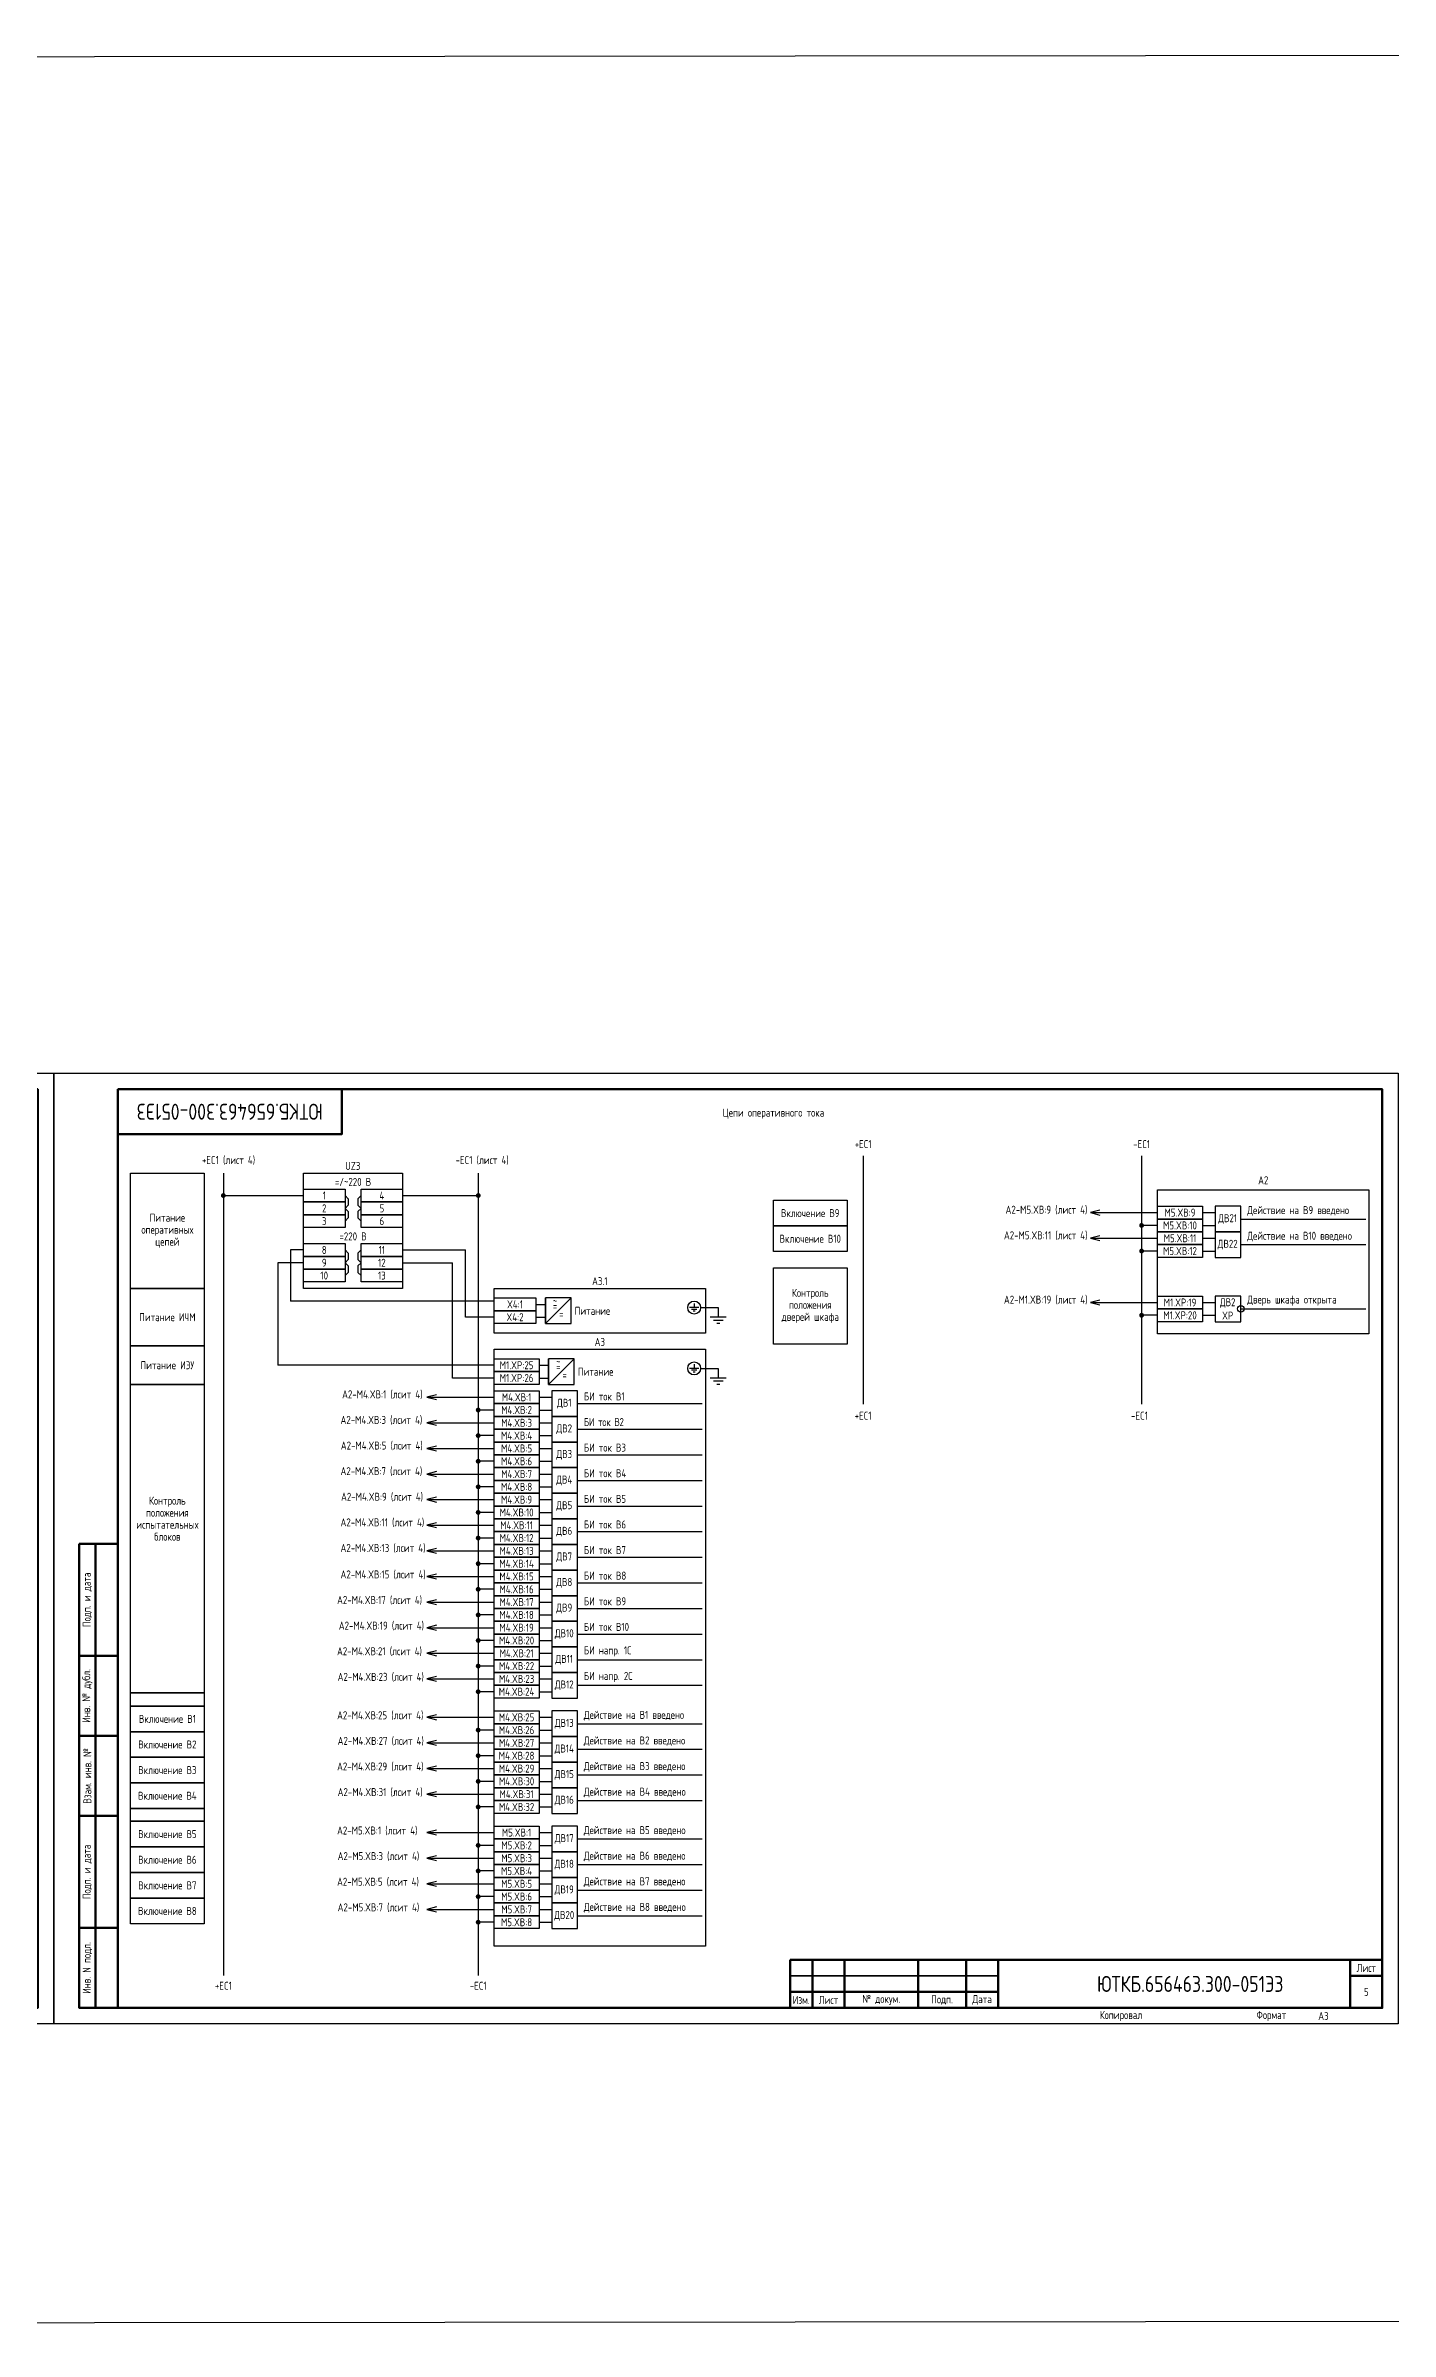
# Model space of a CAD drawing. Header units: millimetres. Extents: x -1043 to 5194, y -96 to 618.
# Drawn here: x 1678 to 2098, y -96 to 618 of the extents above; entities that cross this region are included whole.
import ezdxf

# ---------------------------------------------------------------- set-up
doc = ezdxf.new("R2010")
doc.units = ezdxf.units.MM
doc.styles.add('Gost_type_A', font='GOST_A.TTF')

# ---------------------------------------------------------------- blocks, each defined once
blk = doc.blocks.new('Формат_А3')
blk.add_lwpolyline([(-420, 297), (0, 297), (0, 0), (-420, 0)], close=True)
at = {"lineweight": 50}
blk.add_lwpolyline([(-400, 292), (-5, 292), (-5, 5), (-400, 5)], close=True, dxfattribs=at)
blk = doc.blocks.new('Штамп угловой верхний')
at = {"lineweight": 50}
blk.add_lwpolyline([(0, 0), (70, 0), (70, -14), (0, -14)], close=True, dxfattribs=at)
blk = doc.blocks.new('Штамп левый нижний')
at = {"lineweight": 50}
for points in [[(-12, 145), (-7, 145), (-7, 110), (-12, 110)], [(-7, 145), (0, 145), (0, 110), (-7, 110)], [(-12, 110), (-7, 110), (-7, 85), (-12, 85)], [(-7, 110), (0, 110), (0, 85), (-7, 85)], [(-12, 85), (-7, 85), (-7, 60), (-12, 60)], [(-7, 85), (0, 85), (0, 60), (-7, 60)], [(-12, 60), (-7, 60), (-7, 25), (-12, 25)], [(-7, 60), (0, 60), (0, 25), (-7, 25)], [(-12, 25), (-7, 25), (-7, 0), (-12, 0)], [(-7, 25), (0, 25), (0, 0), (-7, 0)]]:
    blk.add_lwpolyline(points, close=True, dxfattribs=at)
at = {"char_height": 2.5, "attachment_point": 5, "rotation": 90, "style": 'Gost_type_A'}
for s, insert, width in [('Подп. и дата', (-9.5, 127.5), 35), ('Инв. № дубл.', (-9.5, 97.5), 25), ('Взам. инв. №', (-9.5, 72.5), 25), ('Подп. и дата', (-9.5, 42.5), 35), ('Инв. N подл.', (-9.5, 12.5), 25)]:
    blk.add_mtext(s, dxfattribs=dict(at, insert=insert, width=width))
blk = doc.blocks.new('Штамп малый нижний')
at = {"lineweight": 50}
for points in [[(-185, 15), (-178, 15), (-178, 5), (-185, 5)], [(-178, 15), (-168, 15), (-168, 5), (-178, 5)], [(-168, 15), (-145, 15), (-145, 5), (-168, 5)], [(-145, 15), (-130, 15), (-130, 5), (-145, 5)], [(-130, 15), (-120, 15), (-120, 5), (-130, 5)], [(-120, 15), (-10, 15), (-10, 0), (-120, 0)], [(-10, 15), (0, 15), (0, 10), (-10, 10)], [(-10, 10), (0, 10), (0, 0), (-10, 0)], [(-185, 5), (-178, 5), (-178, 0), (-185, 0)], [(-178, 5), (-168, 5), (-168, 0), (-178, 0)], [(-168, 5), (-145, 5), (-145, 0), (-168, 0)], [(-145, 5), (-130, 5), (-130, 0), (-145, 0)], [(-130, 5), (-120, 5), (-120, 0), (-130, 0)]]:
    blk.add_lwpolyline(points, close=True, dxfattribs=at)
for points in [[(-185, 15), (-178, 15), (-178, 10), (-185, 10)], [(-178, 15), (-168, 15), (-168, 10), (-178, 10)], [(-168, 15), (-145, 15), (-145, 10), (-168, 10)], [(-145, 15), (-130, 15), (-130, 10), (-145, 10)], [(-130, 15), (-120, 15), (-120, 10), (-130, 10)], [(-185, 10), (-178, 10), (-178, 5), (-185, 5)], [(-178, 10), (-168, 10), (-168, 5), (-178, 5)], [(-168, 10), (-145, 10), (-145, 5), (-168, 5)], [(-145, 10), (-130, 10), (-130, 5), (-145, 5)], [(-130, 10), (-120, 10), (-120, 5), (-130, 5)]]:
    blk.add_lwpolyline(points, close=True)
at = {"char_height": 2.5, "style": 'Gost_type_A'}
for s, insert, width, attachment_point in [('Лист', (-5, 12.5), 10, 5), ('Изм.', (-181.5, 2.5), 7, 5), ('Лист', (-173, 2.5), 10, 5), ('№ докум.', (-156.5, 2.5), 23, 5), ('Подп.', (-137.5, 2.5), 15, 5), ('Дата', (-125, 2.5), 10, 5), ('Копировал', (-75, -2.53), 13.1202, 6), ('Формат', (-30, -2.53), 13.1202, 6)]:
    blk.add_mtext(s, dxfattribs=dict(at, insert=insert, width=width, attachment_point=attachment_point))
blk = doc.blocks.new('POINT')
at = {"const_width": 0.75}
blk.add_lwpolyline([(-0.375, 0, 1), (0.375, 0, 1)], format="xyb", close=True, dxfattribs=at)

msp = doc.modelspace()

# ---------------------------------------------------------------- linework, layer by layer
for p, q in [((1733, 265.8), (1733, 15.11)), ((1812.59, 265.8), (1812.59, 15.11)), ((1932.83, 271.19), (1932.83, 193.61)), ((2019.82, 271.19), (2019.82, 193.61)), ((1732.98, 258.8), (1758, 258.8)), ((1789, 258.8), (1812.61, 258.8)), ((2003.82, 253.47), (2024.82, 253.47)), ((2038.82, 253.47), (2042.82, 253.47)), ((2050.82, 251.47), (2089.82, 251.47)), ((2003.82, 245.47), (2024.82, 245.47)), ((2024.82, 249.47), (2019.82, 249.47)), ((2038.82, 249.47), (2042.82, 249.47)), ((2038.82, 245.47), (2042.82, 245.47)), ((2050.82, 243.47), (2089.82, 243.47)), ((1750, 237.8), (1750, 205.8)), ((1758, 237.8), (1750, 237.8)), ((1758, 241.8), (1754, 241.8)), ((1754, 241.8), (1754, 225.8)), ((1789, 241.8), (1808.59, 241.8)), ((1789, 237.8), (1804.59, 237.8)), ((1804.59, 201.8), (1804.59, 237.8)), ((1808.59, 220.8), (1808.59, 241.8)), ((2024.82, 241.47), (2019.82, 241.47)), ((2038.82, 241.47), (2042.82, 241.47)), ((1817.59, 225.8), (1754, 225.8)), ((1833.59, 218.8), (1833.59, 226.8)), ((1833.59, 218.8), (1841.59, 226.8)), ((1882.08, 223.8), (1887.59, 223.8)), ((2003.82, 225.39), (2024.82, 225.39)), ((2024.82, 221.39), (2019.82, 221.39)), ((2038.82, 225.39), (2042.82, 225.39)), ((2038.82, 221.39), (2042.82, 221.39)), ((2050.82, 223.39), (2089.82, 223.39)), ((1817.59, 220.8), (1808.59, 220.8)), ((1834.59, 199.8), (1834.59, 207.8)), ((1834.59, 199.8), (1842.59, 207.8)), ((1817.59, 205.8), (1750, 205.8)), ((1817.59, 201.8), (1804.59, 201.8)), ((1882.08, 204.8), (1887.59, 204.8)), ((1796.59, 195.8), (1817.59, 195.8)), ((1831.59, 195.8), (1835.59, 195.8)), ((1843.59, 193.8), (1882.59, 193.8)), ((1796.59, 187.8), (1817.59, 187.8)), ((1817.59, 191.8), (1812.59, 191.8)), ((1831.59, 191.8), (1835.59, 191.8)), ((1831.59, 187.8), (1835.59, 187.8)), ((1843.59, 185.8), (1882.59, 185.8)), ((1796.59, 179.8), (1817.59, 179.8)), ((1817.59, 183.8), (1812.59, 183.8)), ((1831.59, 183.8), (1835.59, 183.8)), ((1831.59, 179.8), (1835.59, 179.8)), ((1796.59, 171.8), (1817.59, 171.8)), ((1817.59, 175.8), (1812.59, 175.8)), ((1831.59, 175.8), (1835.59, 175.8)), ((1831.59, 171.8), (1835.59, 171.8)), ((1843.59, 177.8), (1882.59, 177.8)), ((1817.59, 167.8), (1812.59, 167.8)), ((1831.59, 167.8), (1835.59, 167.8)), ((1843.59, 169.8), (1882.59, 169.8)), ((1796.59, 163.8), (1817.59, 163.8)), ((1817.59, 159.8), (1812.59, 159.8)), ((1831.59, 163.8), (1835.59, 163.8)), ((1831.59, 159.8), (1835.59, 159.8)), ((1843.59, 161.8), (1882.59, 161.8)), ((1796.59, 155.8), (1817.59, 155.8)), ((1817.59, 151.8), (1812.59, 151.8)), ((1831.59, 155.8), (1835.59, 155.8)), ((1831.59, 151.8), (1835.59, 151.8)), ((1843.59, 153.8), (1882.59, 153.8)), ((1796.59, 147.8), (1817.59, 147.8)), ((1817.59, 143.8), (1812.59, 143.8)), ((1831.59, 147.8), (1835.59, 147.8)), ((1831.59, 143.8), (1835.59, 143.8)), ((1843.59, 145.8), (1882.59, 145.8)), ((1796.59, 139.8), (1817.59, 139.8)), ((1817.59, 135.8), (1812.59, 135.8)), ((1831.59, 139.8), (1835.59, 139.8)), ((1831.59, 135.8), (1835.59, 135.8)), ((1843.59, 137.8), (1882.59, 137.8)), ((1796.59, 131.8), (1817.59, 131.8)), ((1831.59, 131.8), (1835.59, 131.8)), ((1843.59, 129.8), (1882.59, 129.8)), ((1796.59, 123.8), (1817.59, 123.8)), ((1817.59, 127.8), (1812.59, 127.8)), ((1831.59, 127.8), (1835.59, 127.8)), ((1831.59, 123.8), (1835.59, 123.8)), ((1843.59, 121.8), (1882.59, 121.8)), ((1796.59, 115.8), (1817.59, 115.8)), ((1817.59, 119.8), (1812.59, 119.8)), ((1831.59, 119.8), (1835.59, 119.8)), ((1831.59, 115.8), (1835.59, 115.8)), ((1796.59, 107.8), (1817.59, 107.8)), ((1817.59, 111.8), (1812.59, 111.8)), ((1831.59, 111.8), (1835.59, 111.8)), ((1831.59, 107.8), (1835.59, 107.8)), ((1843.59, 113.8), (1882.59, 113.8)), ((1817.59, 103.8), (1812.59, 103.8)), ((1831.59, 103.8), (1835.59, 103.8)), ((1843.59, 105.8), (1882.59, 105.8)), ((1796.59, 95.8), (1817.59, 95.8)), ((1831.59, 95.8), (1835.59, 95.8)), ((1843.59, 93.8), (1882.59, 93.8)), ((1796.59, 87.8), (1817.59, 87.8)), ((1817.59, 91.8), (1812.59, 91.8)), ((1831.59, 91.8), (1835.59, 91.8)), ((1831.59, 87.8), (1835.59, 87.8)), ((1843.59, 85.8), (1882.59, 85.8)), ((1796.59, 79.8), (1817.59, 79.8)), ((1817.59, 83.8), (1812.59, 83.8)), ((1831.59, 83.8), (1835.59, 83.8)), ((1831.59, 79.8), (1835.59, 79.8)), ((1796.59, 71.8), (1817.59, 71.8)), ((1817.59, 75.8), (1812.59, 75.8)), ((1831.59, 75.8), (1835.59, 75.8)), ((1831.59, 71.8), (1835.59, 71.8)), ((1843.59, 77.8), (1882.59, 77.8)), ((1817.59, 67.8), (1812.59, 67.8)), ((1831.59, 67.8), (1835.59, 67.8)), ((1843.59, 69.8), (1882.59, 69.8)), ((1796.59, 59.8), (1817.59, 59.8)), ((1831.59, 59.8), (1835.59, 59.8)), ((1843.59, 57.8), (1882.59, 57.8)), ((1796.59, 51.8), (1817.59, 51.8)), ((1817.59, 55.8), (1812.59, 55.8)), ((1831.59, 55.8), (1835.59, 55.8)), ((1831.59, 51.8), (1835.59, 51.8)), ((1796.59, 43.8), (1817.59, 43.8)), ((1817.59, 47.8), (1812.59, 47.8)), ((1831.59, 47.8), (1835.59, 47.8)), ((1831.59, 43.8), (1835.59, 43.8)), ((1843.59, 49.8), (1882.59, 49.8)), ((1796.59, 35.8), (1817.59, 35.8)), ((1817.59, 39.8), (1812.59, 39.8)), ((1831.59, 39.8), (1835.59, 39.8)), ((1831.59, 35.8), (1835.59, 35.8)), ((1843.59, 41.8), (1882.59, 41.8)), ((1817.59, 31.8), (1812.59, 31.8)), ((1831.59, 31.8), (1835.59, 31.8)), ((1843.59, 33.8), (1882.59, 33.8))]:
    msp.add_line(p, q)
at = {"ltscale": 4}
for p, q in [((1830.59, 224.8), (1833.59, 224.8)), ((1830.59, 220.8), (1833.59, 220.8)), ((1831.59, 205.8), (1834.59, 205.8)), ((1831.59, 201.8), (1834.59, 201.8))]:
    msp.add_line(p, q, dxfattribs=at)
at = {"ltscale": 4.32}
for p, q in [((1881.48, 223.8), (1878.63, 223.8)), ((1880.91, 223.23), (1879.2, 223.23)), ((1880.34, 222.66), (1879.77, 222.66)), ((1880.06, 225.08), (1880.06, 223.8)), ((1887.59, 223.8), (1887.59, 220.8)), ((1887.59, 223.8), (1887.59, 220.8)), ((1890.09, 220.8), (1885.09, 220.8)), ((1889.09, 219.8), (1886.09, 219.8)), ((1888.09, 218.8), (1887.09, 218.8)), ((1888.09, 218.8), (1887.09, 218.8)), ((1881.48, 204.8), (1878.63, 204.8)), ((1880.91, 204.23), (1879.2, 204.23)), ((1880.34, 203.66), (1879.77, 203.66)), ((1880.06, 206.08), (1880.06, 204.8)), ((1890.09, 201.8), (1885.09, 201.8)), ((1889.09, 200.8), (1886.09, 200.8)), ((1887.59, 204.8), (1887.59, 201.8)), ((1887.59, 204.8), (1887.59, 201.8)), ((1887.59, 204.8), (1887.59, 201.8)), ((1887.59, 204.8), (1887.59, 201.8)), ((1888.09, 199.8), (1887.09, 199.8)), ((1888.09, 199.8), (1887.09, 199.8))]:
    msp.add_line(p, q, dxfattribs=at)
for points in [[(-1042.57, 612), (5193.89, 618), (5193.89, -90), (-1042.57, -96)], [(1727, 229.8), (1704, 229.8), (1704, 265.8), (1727, 265.8)], [(1758, 265.8), (1789, 265.8), (1789, 229.8), (1758, 229.8)], [(1758, 260.8), (1771, 260.8), (1771, 256.8), (1758, 256.8)], [(1776, 260.8), (1789, 260.8), (1789, 256.8), (1776, 256.8)], [(1927.82, 249.31), (1904.82, 249.31), (1904.82, 257.31), (1927.82, 257.31)], [(2024.82, 260.6), (2090.82, 260.6), (2090.82, 215.56), (2024.82, 215.56)], [(1758, 256.8), (1771, 256.8), (1771, 252.8), (1758, 252.8)], [(1758, 252.8), (1771, 252.8), (1771, 248.8), (1758, 248.8)], [(1776, 256.8), (1789, 256.8), (1789, 252.8), (1776, 252.8)], [(1776, 252.8), (1789, 252.8), (1789, 248.8), (1776, 248.8)], [(2024.82, 255.47), (2038.82, 255.47), (2038.82, 251.47), (2024.82, 251.47)], [(2024.82, 251.47), (2038.82, 251.47), (2038.82, 247.47), (2024.82, 247.47)], [(1758, 243.8), (1771, 243.8), (1771, 239.8), (1758, 239.8)], [(1776, 243.8), (1789, 243.8), (1789, 239.8), (1776, 239.8)], [(1927.82, 241.31), (1904.82, 241.31), (1904.82, 249.31), (1927.82, 249.31)], [(2024.82, 247.47), (2038.82, 247.47), (2038.82, 243.47), (2024.82, 243.47)], [(2024.82, 243.47), (2038.82, 243.47), (2038.82, 239.47), (2024.82, 239.47)], [(1758, 239.8), (1771, 239.8), (1771, 235.8), (1758, 235.8)], [(1758, 235.8), (1771, 235.8), (1771, 231.8), (1758, 231.8)], [(1776, 239.8), (1789, 239.8), (1789, 235.8), (1776, 235.8)], [(1776, 235.8), (1789, 235.8), (1789, 231.8), (1776, 231.8)], [(1927.82, 212.4), (1904.82, 212.4), (1904.82, 236.24), (1927.82, 236.24)], [(1727, 211.8), (1704, 211.8), (1704, 229.8), (1727, 229.8)], [(1817.59, 229.8), (1883.59, 229.8), (1883.59, 215.8), (1817.59, 215.8)], [(1817.59, 226.8), (1830.59, 226.8), (1830.59, 222.8), (1817.59, 222.8)], [(1817.59, 222.8), (1830.59, 222.8), (1830.59, 218.8), (1817.59, 218.8)], [(2024.82, 227.39), (2038.82, 227.39), (2038.82, 223.39), (2024.82, 223.39)], [(2024.82, 223.39), (2038.82, 223.39), (2038.82, 219.39), (2024.82, 219.39)], [(1727, 199.8), (1704, 199.8), (1704, 211.8), (1727, 211.8)], [(1817.59, 210.8), (1883.59, 210.8), (1883.59, 24.26), (1817.59, 24.26)], [(1817.59, 207.8), (1831.59, 207.8), (1831.59, 203.8), (1817.59, 203.8)], [(1817.59, 203.8), (1831.59, 203.8), (1831.59, 199.8), (1817.59, 199.8)], [(1727, 103.4), (1704, 103.4), (1704, 199.8), (1727, 199.8)], [(1817.59, 197.8), (1831.59, 197.8), (1831.59, 193.8), (1817.59, 193.8)], [(1817.59, 193.8), (1831.59, 193.8), (1831.59, 189.8), (1817.59, 189.8)], [(1817.59, 189.8), (1831.59, 189.8), (1831.59, 185.8), (1817.59, 185.8)], [(1817.59, 185.8), (1831.59, 185.8), (1831.59, 181.8), (1817.59, 181.8)], [(1817.59, 181.8), (1831.59, 181.8), (1831.59, 177.8), (1817.59, 177.8)], [(1817.59, 177.8), (1831.59, 177.8), (1831.59, 173.8), (1817.59, 173.8)], [(1817.59, 173.8), (1831.59, 173.8), (1831.59, 169.8), (1817.59, 169.8)], [(1817.59, 169.8), (1831.59, 169.8), (1831.59, 165.8), (1817.59, 165.8)], [(1817.59, 165.8), (1831.59, 165.8), (1831.59, 161.8), (1817.59, 161.8)], [(1817.59, 161.8), (1831.59, 161.8), (1831.59, 157.8), (1817.59, 157.8)], [(1817.59, 157.8), (1831.59, 157.8), (1831.59, 153.8), (1817.59, 153.8)], [(1817.59, 153.8), (1831.59, 153.8), (1831.59, 149.8), (1817.59, 149.8)], [(1817.59, 149.8), (1831.59, 149.8), (1831.59, 145.8), (1817.59, 145.8)], [(1817.59, 145.8), (1831.59, 145.8), (1831.59, 141.8), (1817.59, 141.8)], [(1817.59, 141.8), (1831.59, 141.8), (1831.59, 137.8), (1817.59, 137.8)], [(1817.59, 137.8), (1831.59, 137.8), (1831.59, 133.8), (1817.59, 133.8)], [(1817.59, 133.8), (1831.59, 133.8), (1831.59, 129.8), (1817.59, 129.8)], [(1817.59, 129.8), (1831.59, 129.8), (1831.59, 125.8), (1817.59, 125.8)], [(1817.59, 125.8), (1831.59, 125.8), (1831.59, 121.8), (1817.59, 121.8)], [(1817.59, 121.8), (1831.59, 121.8), (1831.59, 117.8), (1817.59, 117.8)], [(1817.59, 117.8), (1831.59, 117.8), (1831.59, 113.8), (1817.59, 113.8)], [(1817.59, 113.8), (1831.59, 113.8), (1831.59, 109.8), (1817.59, 109.8)], [(1817.59, 109.8), (1831.59, 109.8), (1831.59, 105.8), (1817.59, 105.8)], [(1727, 99.31), (1704, 99.31), (1704, 103.4), (1727, 103.4)], [(1817.59, 105.8), (1831.59, 105.8), (1831.59, 101.8), (1817.59, 101.8)], [(1727, 91.31), (1704, 91.31), (1704, 99.31), (1727, 99.31)], [(1817.59, 97.8), (1831.59, 97.8), (1831.59, 93.8), (1817.59, 93.8)], [(1817.59, 93.8), (1831.59, 93.8), (1831.59, 89.8), (1817.59, 89.8)], [(1727, 83.31), (1704, 83.31), (1704, 91.31), (1727, 91.31)], [(1817.59, 89.8), (1831.59, 89.8), (1831.59, 85.8), (1817.59, 85.8)], [(1817.59, 85.8), (1831.59, 85.8), (1831.59, 81.8), (1817.59, 81.8)], [(1727, 75.31), (1704, 75.31), (1704, 83.31), (1727, 83.31)], [(1817.59, 81.8), (1831.59, 81.8), (1831.59, 77.8), (1817.59, 77.8)], [(1727, 67.31), (1704, 67.31), (1704, 75.31), (1727, 75.31)], [(1817.59, 77.8), (1831.59, 77.8), (1831.59, 73.8), (1817.59, 73.8)], [(1817.59, 73.8), (1831.59, 73.8), (1831.59, 69.8), (1817.59, 69.8)], [(1727, 63.31), (1704, 63.31), (1704, 67.31), (1727, 67.31)], [(1817.59, 69.8), (1831.59, 69.8), (1831.59, 65.8), (1817.59, 65.8)], [(1727, 55.31), (1704, 55.31), (1704, 63.31), (1727, 63.31)], [(1817.59, 61.8), (1831.59, 61.8), (1831.59, 57.8), (1817.59, 57.8)], [(1817.59, 57.8), (1831.59, 57.8), (1831.59, 53.8), (1817.59, 53.8)], [(1727, 47.31), (1704, 47.31), (1704, 55.31), (1727, 55.31)], [(1817.59, 53.8), (1831.59, 53.8), (1831.59, 49.8), (1817.59, 49.8)], [(1727, 39.31), (1704, 39.31), (1704, 47.31), (1727, 47.31)], [(1817.59, 49.8), (1831.59, 49.8), (1831.59, 45.8), (1817.59, 45.8)], [(1817.59, 45.8), (1831.59, 45.8), (1831.59, 41.8), (1817.59, 41.8)], [(1727, 31.31), (1704, 31.31), (1704, 39.31), (1727, 39.31)], [(1817.59, 41.8), (1831.59, 41.8), (1831.59, 37.8), (1817.59, 37.8)], [(1817.59, 37.8), (1831.59, 37.8), (1831.59, 33.8), (1817.59, 33.8)], [(1817.59, 33.8), (1831.59, 33.8), (1831.59, 29.8), (1817.59, 29.8)]]:
    msp.add_lwpolyline(points, close=True)
for points in [[(1771, 258.8), (1772, 257.8), (1772, 255.8), (1771, 254.8)], [(1776, 258.8), (1775, 257.8), (1775, 255.8), (1776, 254.8)], [(1771, 254.8), (1772, 253.8), (1772, 251.8), (1771, 250.8)], [(1776, 254.8), (1775, 253.8), (1775, 251.8), (1776, 250.8)], [(2006.82, 254.22), (2003.82, 253.47), (2006.82, 252.72)], [(2006.82, 246.22), (2003.82, 245.47), (2006.82, 244.72)], [(1771, 241.8), (1772, 240.8), (1772, 238.8), (1771, 237.8)], [(1771, 237.8), (1772, 236.8), (1772, 234.8), (1771, 233.8)], [(1776, 241.8), (1775, 240.8), (1775, 238.8), (1776, 237.8)], [(1776, 237.8), (1775, 236.8), (1775, 234.8), (1776, 233.8)], [(2006.82, 226.14), (2003.82, 225.39), (2006.82, 224.64)], [(1799.59, 196.55), (1796.59, 195.8), (1799.59, 195.05)], [(1799.59, 188.55), (1796.59, 187.8), (1799.59, 187.05)], [(1799.59, 180.55), (1796.59, 179.8), (1799.59, 179.05)], [(1799.59, 172.55), (1796.59, 171.8), (1799.59, 171.05)], [(1799.59, 164.55), (1796.59, 163.8), (1799.59, 163.05)], [(1799.59, 156.55), (1796.59, 155.8), (1799.59, 155.05)], [(1799.59, 148.55), (1796.59, 147.8), (1799.59, 147.05)], [(1799.59, 140.55), (1796.59, 139.8), (1799.59, 139.05)], [(1799.59, 132.55), (1796.59, 131.8), (1799.59, 131.05)], [(1799.59, 124.55), (1796.59, 123.8), (1799.59, 123.05)], [(1799.59, 116.55), (1796.59, 115.8), (1799.59, 115.05)], [(1799.59, 108.55), (1796.59, 107.8), (1799.59, 107.05)], [(1799.59, 96.55), (1796.59, 95.8), (1799.59, 95.05)], [(1799.59, 88.55), (1796.59, 87.8), (1799.59, 87.05)], [(1799.59, 80.55), (1796.59, 79.8), (1799.59, 79.05)], [(1799.59, 72.55), (1796.59, 71.8), (1799.59, 71.05)], [(1799.59, 60.55), (1796.59, 59.8), (1799.59, 59.05)], [(1799.59, 52.55), (1796.59, 51.8), (1799.59, 51.05)], [(1799.59, 44.55), (1796.59, 43.8), (1799.59, 43.05)], [(1799.59, 36.55), (1796.59, 35.8), (1799.59, 35.05)]]:
    msp.add_lwpolyline(points)
at = {"ltscale": 4}
for points in [[(2042.82, 247.47), (2050.82, 247.47), (2050.82, 255.47), (2042.82, 255.47)], [(2042.82, 239.47), (2050.82, 239.47), (2050.82, 247.47), (2042.82, 247.47)], [(1833.59, 218.8), (1841.59, 218.8), (1841.59, 226.8), (1833.59, 226.8)], [(2042.82, 219.39), (2050.82, 219.39), (2050.82, 227.39), (2042.82, 227.39)], [(1834.59, 199.8), (1842.59, 199.8), (1842.59, 207.8), (1834.59, 207.8)], [(1835.59, 189.8), (1843.59, 189.8), (1843.59, 197.8), (1835.59, 197.8)], [(1835.59, 181.8), (1843.59, 181.8), (1843.59, 189.8), (1835.59, 189.8)], [(1835.59, 173.8), (1843.59, 173.8), (1843.59, 181.8), (1835.59, 181.8)], [(1835.59, 165.8), (1843.59, 165.8), (1843.59, 173.8), (1835.59, 173.8)], [(1835.59, 157.8), (1843.59, 157.8), (1843.59, 165.8), (1835.59, 165.8)], [(1835.59, 149.8), (1843.59, 149.8), (1843.59, 157.8), (1835.59, 157.8)], [(1835.59, 141.8), (1843.59, 141.8), (1843.59, 149.8), (1835.59, 149.8)], [(1835.59, 133.8), (1843.59, 133.8), (1843.59, 141.8), (1835.59, 141.8)], [(1835.59, 125.8), (1843.59, 125.8), (1843.59, 133.8), (1835.59, 133.8)], [(1835.59, 117.8), (1843.59, 117.8), (1843.59, 125.8), (1835.59, 125.8)], [(1835.59, 109.8), (1843.59, 109.8), (1843.59, 117.8), (1835.59, 117.8)], [(1835.59, 101.8), (1843.59, 101.8), (1843.59, 109.8), (1835.59, 109.8)], [(1835.59, 89.8), (1843.59, 89.8), (1843.59, 97.8), (1835.59, 97.8)], [(1835.59, 81.8), (1843.59, 81.8), (1843.59, 89.8), (1835.59, 89.8)], [(1835.59, 73.8), (1843.59, 73.8), (1843.59, 81.8), (1835.59, 81.8)], [(1835.59, 65.8), (1843.59, 65.8), (1843.59, 73.8), (1835.59, 73.8)], [(1835.59, 53.8), (1843.59, 53.8), (1843.59, 61.8), (1835.59, 61.8)], [(1835.59, 45.8), (1843.59, 45.8), (1843.59, 53.8), (1835.59, 53.8)], [(1835.59, 37.8), (1843.59, 37.8), (1843.59, 45.8), (1835.59, 45.8)], [(1835.59, 29.8), (1843.59, 29.8), (1843.59, 37.8), (1835.59, 37.8)]]:
    msp.add_lwpolyline(points, close=True, dxfattribs=at)
for centre, radius in [((1880.06, 223.8), 2.02), ((2050.82, 223.39), 1), ((1880.06, 204.8), 2.02)]:
    msp.add_circle(centre, radius)

# ---------------------------------------------------------------- block references
for name, p in [('Формат_А3', (1680, 0)), ('Формат_А3', (2100, 0)), ('Штамп угловой верхний', (1700, 292)), ('POINT', (2019.82, 249.47)), ('POINT', (2019.82, 241.47)), ('POINT', (2019.82, 221.39)), ('POINT', (1812.59, 191.8)), ('POINT', (1812.59, 183.8)), ('POINT', (1812.59, 175.8)), ('POINT', (1812.59, 167.8)), ('POINT', (1812.59, 159.8)), ('Штамп левый нижний', (1700, 5)), ('POINT', (1812.59, 151.8)), ('POINT', (1812.59, 143.8)), ('POINT', (1812.59, 135.8)), ('POINT', (1812.59, 127.8)), ('POINT', (1812.59, 119.8)), ('POINT', (1812.59, 111.8)), ('POINT', (1812.59, 103.8)), ('POINT', (1812.59, 91.8)), ('POINT', (1812.59, 83.8)), ('POINT', (1812.59, 75.8)), ('POINT', (1812.59, 67.8)), ('POINT', (1812.59, 55.8)), ('POINT', (1812.59, 47.8)), ('POINT', (1812.59, 39.8)), ('POINT', (1812.59, 31.8)), ('Штамп малый нижний', (2095, 5))]:
    msp.add_blockref(name, p)
at = {"rotation": 180}
for p in [(1732.98, 258.8), (1812.61, 258.8)]:
    msp.add_blockref('POINT', p, dxfattribs=at)

# ---------------------------------------------------------------- texts
at = {"insert": (1735, 285), "char_height": 5, "width": 70, "attachment_point": 5, "rotation": 180, "style": 'Gost_type_A'}
msp.add_mtext('ЮТКБ.656463.300-051Э3', dxfattribs=at)
at = {"char_height": 2.5, "style": 'Gost_type_A'}
for s, insert, width, attachment_point, line_spacing_factor in [('Цепи оперативного тока', (1904.82, 284.36), 395, 5, 0.9), ('=/~220 В', (1773.5, 261.8), 31, 8, 0.9), ('UZ3', (1773.43, 266.8), 31, 8, 0.9), ('A2', (2057.82, 262.32), 66, 8, 0.9), ('Питание оперативных цепей', (1715.5, 247.8), 23, 5, 0.9), ('Включение В9', (1916.32, 253.31), 23, 5, 0.9), ('A2-M5.XВ:9 (лист 4)', (1977.32, 254.25), 31, 4, 0.8), ('=220 В', (1773.5, 244.8), 31, 8, 0.9), ('Включение В10', (1916.32, 245.31), 23, 5, 0.9), ('A2-M5.XВ:11 (лист 4)', (1976.82, 246.25), 31, 4, 0.8), ('A3.1', (1850.59, 230.8), 66, 8, 0.9), ('Контроль положения\\Pдверей шкафа', (1916.32, 224.32), 23, 5, 0.9), ('Питание ИЧМ', (1715.5, 220.8), 23, 5, 0.9), ('A2-M1.XВ:19 (лист 4)', (1976.82, 226.17), 31, 4, 0.8), ('A3', (1850.59, 211.8), 66, 8, 0.9), ('Питание ИЭУ', (1715.5, 205.8), 23, 5, 0.9), ('A2-M4.XВ:1 (лсит 4)', (1770.09, 196.58), 31, 4, 0.8), ('A2-M4.XВ:3 (лсит 4)', (1769.59, 188.58), 31, 4, 0.8), ('A2-M4.XВ:5 (лсит 4)', (1769.68, 180.58), 31, 4, 0.8), ('A2-M4.XВ:7 (лсит 4)', (1769.59, 172.58), 31, 4, 0.8), ('Контроль положения\\Pиспытательных блоков', (1715.5, 157.86), 23, 5, 0.9), ('A2-M4.XВ:9 (лсит 4)', (1769.76, 164.58), 31, 4, 0.8), ('A2-M4.XВ:11 (лсит 4)', (1769.59, 156.58), 31, 4, 0.8), ('A2-M4.XВ:13 (лсит 4)', (1769.59, 148.58), 31, 4, 0.8), ('A2-M4.XВ:15 (лсит 4)', (1769.59, 140.32), 31, 4, 0.8), ('A2-M4.XВ:17 (лсит 4)', (1768.52, 132.32), 31, 4, 0.8), ('A2-M4.XВ:19 (лсит 4)', (1769.05, 124.32), 31, 4, 0.8), ('A2-M4.XВ:21 (лсит 4)', (1768.5, 116.32), 31, 4, 0.8), ('A2-M4.XВ:23 (лсит 4)', (1768.69, 108.32), 31, 4, 0.8), ('Включение В1', (1715.5, 95.31), 23, 5, 0.9), ('A2-M4.XВ:25 (лсит 4)', (1768.52, 96.32), 31, 4, 0.8), ('Включение В2', (1715.5, 87.31), 23, 5, 0.9), ('A2-M4.XВ:27 (лсит 4)', (1768.69, 88.32), 31, 4, 0.8), ('Включение В3', (1715.5, 79.31), 23, 5, 0.9), ('A2-M4.XВ:29 (лсит 4)', (1768.52, 80.32), 31, 4, 0.8), ('Включение В4', (1715.5, 71.31), 23, 5, 0.9), ('A2-M4.XВ:31 (лсит 4)', (1768.69, 72.32), 31, 4, 0.8), ('Включение В5', (1715.5, 59.31), 23, 5, 0.9), ('A2-M5.XВ:1 (лсит 4)', (1768.52, 60.32), 31, 4, 0.8), ('Включение В6', (1715.5, 51.31), 23, 5, 0.9), ('A2-M5.XВ:3 (лсит 4)', (1768.69, 52.32), 31, 4, 0.8), ('Включение В7', (1715.5, 43.31), 23, 5, 0.9), ('A2-M5.XВ:5 (лсит 4)', (1768.52, 44.32), 31, 4, 0.8), ('Включение В8', (1715.5, 35.31), 23, 5, 0.9), ('A2-M5.XВ:7 (лсит 4)', (1768.69, 36.32), 31, 4, 0.8)]:
    msp.add_mtext(s, dxfattribs=dict(at, insert=insert, width=width, attachment_point=attachment_point, line_spacing_factor=line_spacing_factor))
at = {"style": 'Gost_type_A'}
for s, insert, char_height, width, attachment_point in [('+EC1 (лист 4)', (1734.61, 268.4), 2.5, 18.7076, 8), ('-EC1 (лист 4)', (1813.83, 268.4), 2.5, 17.9458, 8), ('+EC1', (1932.83, 273.61), 2.5, 20, 8), ('-EC1', (2019.82, 273.61), 2.5, 20, 8), ('1', (1764.5, 258.8), 2.5, 13, 5), ('4', (1782.5, 258.8), 2.5, 13, 5), ('3', (1764.5, 250.8), 2.5, 13, 5), ('2', (1764.5, 254.8), 2.5, 13, 5), ('5', (1782.5, 254.8), 2.5, 13, 5), ('6', (1782.5, 250.8), 2.5, 13, 5), ('M5.XВ:10', (2031.82, 249.47), 2.5, 14, 5), ('M5.XВ:9', (2031.82, 253.47), 2.5, 14, 5), ('ДВ21', (2046.7, 251.47), 2.5, 7.7588, 5), ('Действие на В9 введено', (2052.82, 252.47), 2.5, 32.328, 7), ('8', (1764.5, 241.8), 2.5, 13, 5), ('11', (1782.5, 241.8), 2.5, 13, 5), ('M5.XВ:11', (2031.82, 245.47), 2.5, 14, 5), ('ДВ22', (2046.7, 243.47), 2.5, 7.7588, 5), ('Действие на В10 введено', (2052.82, 244.47), 2.5, 33.3429, 7), ('9', (1764.5, 237.8), 2.5, 13, 5), ('12', (1782.5, 237.8), 2.5, 13, 5), ('M5.XВ:12', (2031.82, 241.47), 2.5, 14, 5), ('10', (1764.5, 233.8), 2.5, 13, 5), ('13', (1782.5, 233.8), 2.5, 13, 5), ('X4:2', (1824.09, 220.8), 2.5, 13, 5), ('X4:1', (1824.09, 224.8), 2.5, 13, 5), ('~', (1836.59, 225.83), 2.5, 2.7, 5), ('=', (1836.59, 224.33), 2.5, 6, 5), ('=', (1838.59, 221.8), 2.5, 6, 5), ('Питание', (1848.27, 222.78), 2.5, 11.3452, 5), ('M1.XP:20', (2031.82, 221.39), 2.5, 14, 5), ('M1.XP:19', (2031.82, 225.39), 2.5, 14, 5), ('ДВ2 XP', (2046.7, 223.39), 2.5, 7.7588, 5), ('Дверь шкафа открыта', (2052.82, 224.39), 2.5, 37, 7), ('~', (1837.59, 206.83), 2.5, 2.7, 5), ('M1.XP:25', (1824.59, 205.8), 2.5, 13.9956, 5), ('M1.XP:26', (1824.59, 201.8), 2.5, 13.9956, 5), ('=', (1837.59, 205.33), 2.5, 6, 5), ('=', (1839.59, 202.8), 2.5, 6, 5), ('Питание', (1849.27, 203.78), 2.5, 11.3452, 5), ('M4.XВ:2', (1824.59, 191.8), 2.5, 14, 5), ('M4.XВ:1', (1824.59, 195.8), 2.5, 14, 5), ('ДВ1', (1839.47, 193.8), 2.5, 7.7588, 5), ('БИ ток В1', (1845.59, 194.8), 2.5, 30.8621, 7), ('M4.XВ:3', (1824.59, 187.8), 2.5, 14, 5), ('ДВ2', (1839.47, 185.8), 2.5, 7.7588, 5), ('{\\T0.95;БИ ток В2}', (1845.59, 186.8), 2.5, 44.8565, 7), ('+EC1', (1932.83, 191.28), 2.5, 20, 2), ('-EC1', (2019.15, 191.28), 2.5, 20, 2), ('M4.XВ:4', (1824.59, 183.8), 2.5, 14, 5), ('M4.XВ:5', (1824.59, 179.8), 2.5, 14, 5), ('ДВ3', (1839.47, 177.8), 2.5, 7.7588, 5), ('БИ ток В3', (1845.59, 178.8), 2.5, 27.8465, 7), ('M4.XВ:6', (1824.59, 175.8), 2.5, 14, 5), ('M4.XВ:7', (1824.59, 171.8), 2.5, 14, 5), ('БИ ток В4', (1845.59, 170.8), 2.5, 27.8465, 7), ('M4.XВ:8', (1824.59, 167.8), 2.5, 14, 5), ('M4.XВ:9', (1824.59, 163.8), 2.5, 14, 5), ('ДВ4', (1839.47, 169.8), 2.5, 7.7588, 5), ('БИ ток В5', (1845.59, 162.8), 2.5, 27.8465, 7), ('M4.XВ:10', (1824.59, 159.8), 2.5, 14, 5), ('ДВ5', (1839.47, 161.8), 2.5, 7.7588, 5), ('БИ ток В6', (1845.59, 154.8), 2.5, 27.8465, 7), ('M4.XВ:12', (1824.59, 151.8), 2.5, 14, 5), ('M4.XВ:11', (1824.59, 155.8), 2.5, 14, 5), ('ДВ6', (1839.47, 153.8), 2.5, 7.7588, 5), ('M4.XВ:14', (1824.59, 143.8), 2.5, 14, 5), ('M4.XВ:13', (1824.59, 147.8), 2.5, 14, 5), ('ДВ7', (1839.47, 145.8), 2.5, 7.7588, 5), ('БИ ток В7', (1845.59, 146.8), 2.5, 27.8465, 7), ('M4.XВ:15', (1824.59, 139.8), 2.5, 14, 5), ('M4.XВ:16', (1824.59, 135.8), 2.5, 14, 5), ('ДВ8', (1839.47, 137.8), 2.5, 7.7588, 5), ('БИ ток В8', (1845.59, 138.8), 2.5, 39.3936, 7), ('M4.XВ:18', (1824.59, 127.8), 2.5, 14, 5), ('M4.XВ:17', (1824.59, 131.8), 2.5, 14, 5), ('ДВ9', (1839.47, 129.8), 2.5, 7.7588, 5), ('БИ ток В9', (1845.59, 130.8), 2.5, 39.2186, 7), ('M4.XВ:19', (1824.59, 123.8), 2.5, 14, 5), ('ДВ10', (1839.47, 121.8), 2.5, 7.7588, 5), ('БИ ток В10', (1845.59, 122.8), 2.5, 44.8565, 7), ('M4.XВ:20', (1824.59, 119.8), 2.5, 14, 5), ('M4.XВ:21', (1824.59, 115.8), 2.5, 14, 5), ('ДВ11', (1839.47, 113.8), 2.5, 7.7588, 5), ('БИ напр. 1С', (1845.59, 114.8), 2.5, 27.8465, 7), ('M4.XВ:23', (1824.59, 107.8), 2.5, 14, 5), ('M4.XВ:22', (1824.59, 111.8), 2.5, 14, 5), ('ДВ12', (1839.47, 105.8), 2.5, 7.7588, 5), ('БИ напр. 2С', (1845.59, 106.8), 2.5, 27.8465, 7), ('M4.XВ:24', (1824.59, 103.8), 2.5, 14, 5), ('M4.XВ:25', (1824.59, 95.8), 2.5, 14, 5), ('M4.XВ:26', (1824.59, 91.8), 2.5, 14, 5), ('ДВ13', (1839.47, 93.8), 2.5, 7.7588, 5), ('Действие на В1 введено', (1845.59, 94.8), 2.5, 36.0912, 7), ('M4.XВ:27', (1824.59, 87.8), 2.5, 14, 5), ('ДВ14', (1839.47, 85.8), 2.5, 7.7588, 5), ('Действие на В2 введено', (1845.59, 86.8), 2.5, 33.5046, 7), ('M4.XВ:28', (1824.59, 83.8), 2.5, 14, 5), ('M4.XВ:29', (1824.59, 79.8), 2.5, 14, 5), ('ДВ15', (1839.47, 77.8), 2.5, 7.7588, 5), ('Действие на В3 введено', (1845.59, 78.8), 2.5, 37.4344, 7), ('M4.XВ:30', (1824.59, 75.8), 2.5, 14, 5), ('M4.XВ:31', (1824.59, 71.8), 2.5, 14, 5), ('Действие на В4 введено', (1845.59, 70.8), 2.5, 39.3936, 7), ('M4.XВ:32', (1824.59, 67.8), 2.5, 14, 5), ('ДВ16', (1839.47, 69.8), 2.5, 7.7588, 5), ('M5.XВ:1', (1824.59, 59.8), 2.5, 14, 5), ('ДВ17', (1839.47, 57.8), 2.5, 7.7588, 5), ('Действие на В5 введено', (1845.59, 58.8), 2.5, 35.2269, 7), ('M5.XВ:3', (1824.59, 51.8), 2.5, 14, 5), ('M5.XВ:2', (1824.59, 55.8), 2.5, 14, 5), ('ДВ18', (1839.47, 49.8), 2.5, 7.7588, 5), ('Действие на В6 введено', (1845.59, 50.8), 2.5, 44.8565, 7), ('M5.XВ:4', (1824.59, 47.8), 2.5, 14, 5), ('M5.XВ:5', (1824.59, 43.8), 2.5, 14, 5), ('ДВ19', (1839.47, 41.8), 2.5, 7.7588, 5), ('Действие на В7 введено', (1845.59, 42.8), 2.5, 32.0497, 7), ('M5.XВ:6', (1824.59, 39.8), 2.5, 14, 5), ('M5.XВ:7', (1824.59, 35.8), 2.5, 14, 5), ('Действие на В8 введено', (1845.59, 34.8), 2.5, 32.858, 7), ('M5.XВ:8', (1824.59, 31.8), 2.5, 14, 5), ('ДВ20', (1839.47, 33.8), 2.5, 7.7588, 5), ('ЮТКБ.656463.300-051Э3', (2035, 12.5), 5, 120, 5), ('+EC1 ', (1733, 13.19), 2.5, 20, 2), ('-EC1 ', (1812.59, 13.19), 2.5, 20, 2), ('5', (2090, 10), 2.5, 10, 5), ('A3', (2075, 2.5), 2.5, 20, 4)]:
    msp.add_mtext(s, dxfattribs=dict(at, insert=insert, char_height=char_height, width=width, attachment_point=attachment_point))

doc.saveas('drawing.dxf')
